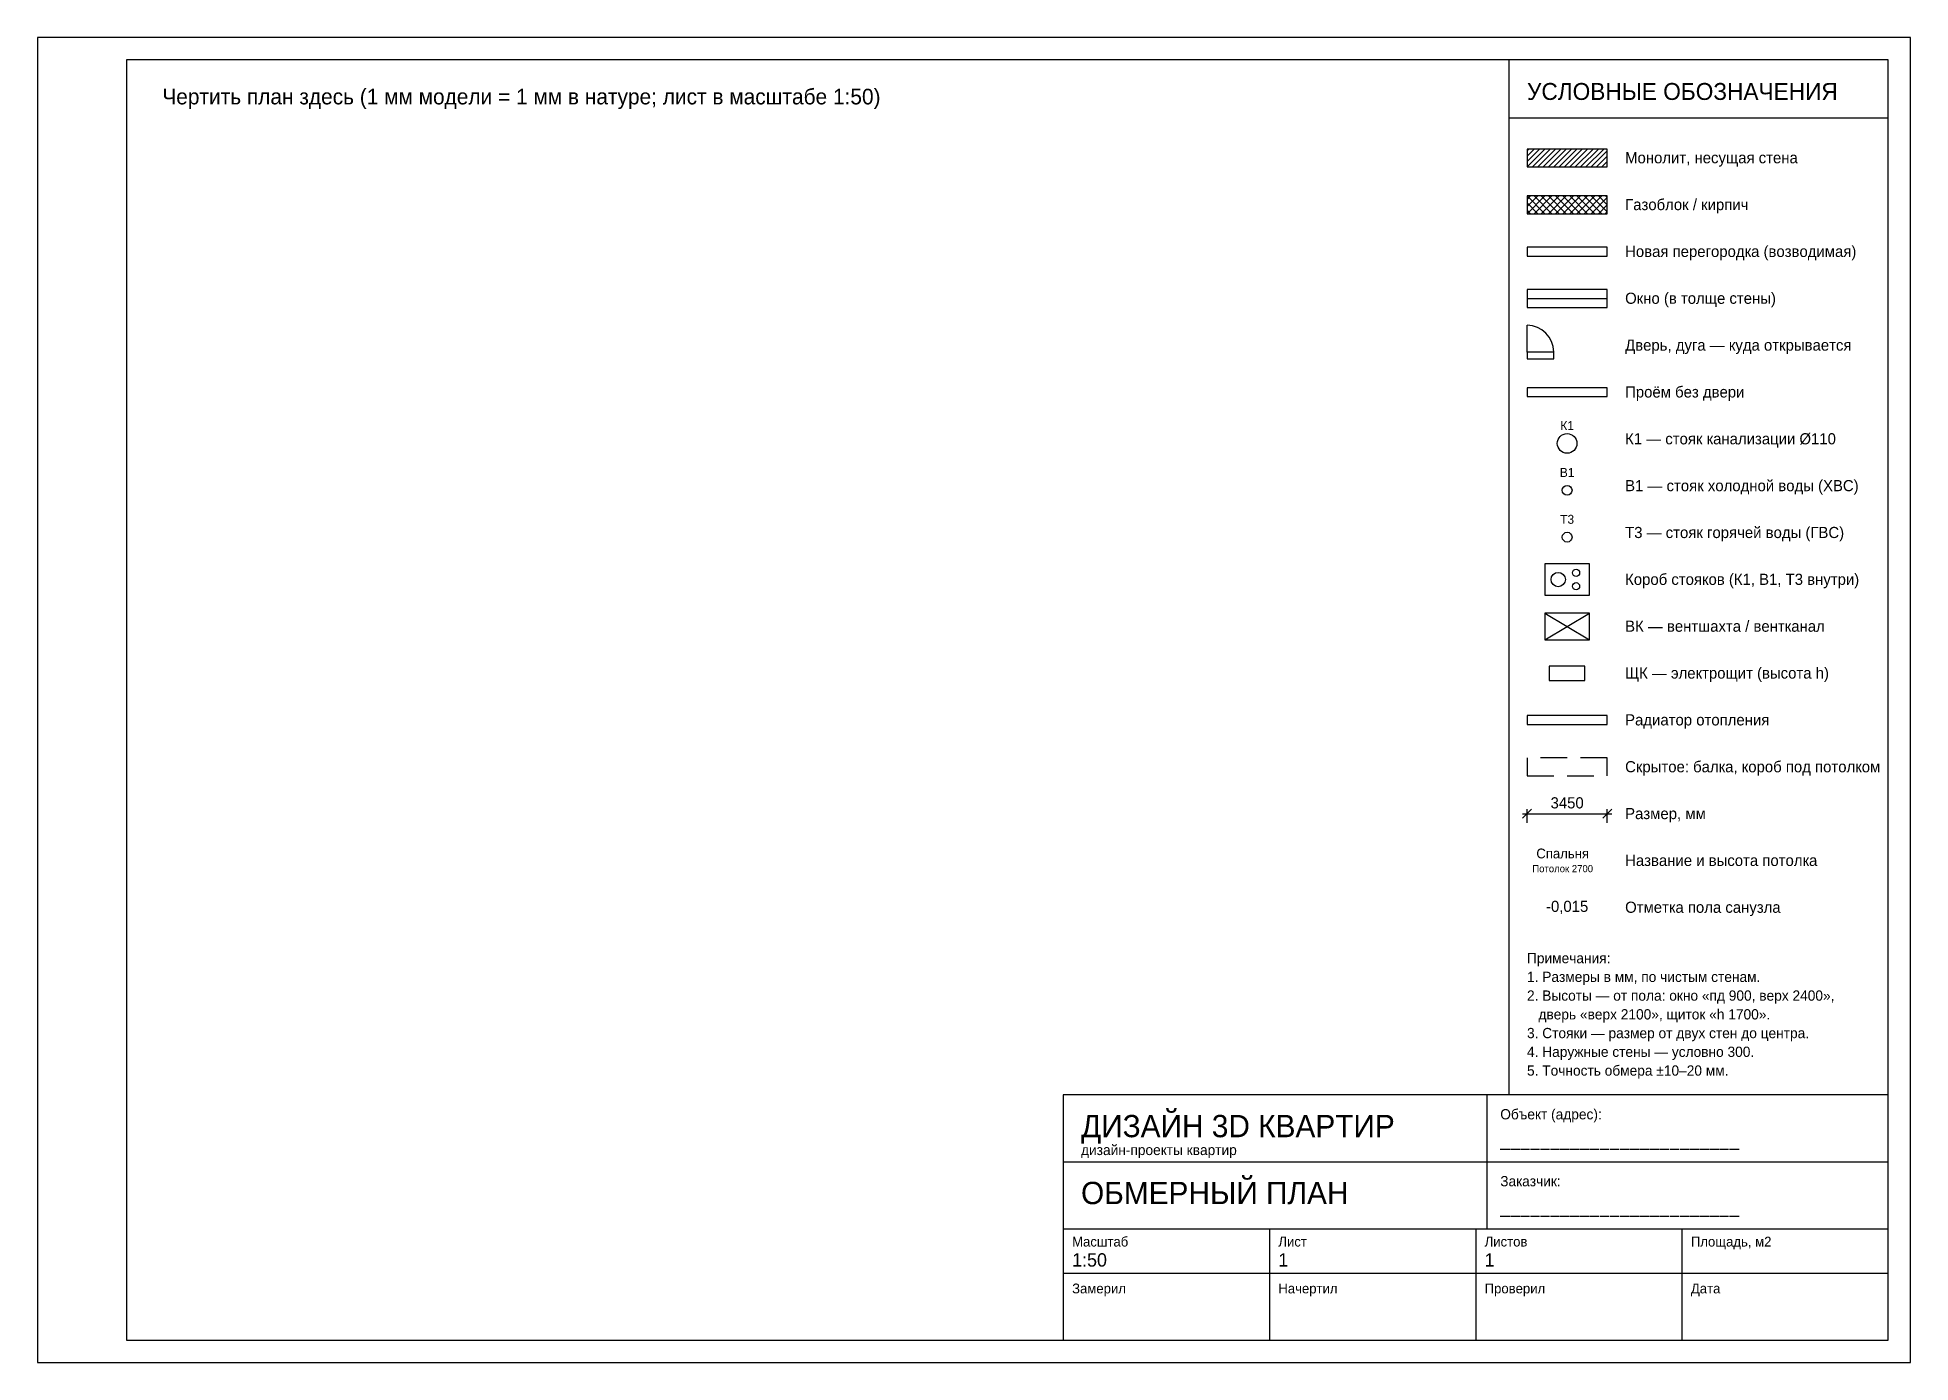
# Model space of a CAD drawing. Extents: x 0 to 21000, y 0 to 14850.
import ezdxf
from ezdxf.enums import TextEntityAlignment as Align

# ---------------------------------------------------------------- set-up
doc = ezdxf.new("R2010")
doc.units = 0
doc.linetypes.add('DASHED', pattern=[450, 300, -150])
for name, color, linetype in [('ВЕНТ', 8, 'CONTINUOUS'), ('ГАЗОБЛОК', 30, 'CONTINUOUS'), ('ДВЕРИ', 6, 'CONTINUOUS'), ('ОКНА', 5, 'CONTINUOUS'), ('ПЕРЕГОРОДКИ', 3, 'CONTINUOUS'), ('ПОМЕЩЕНИЯ', 2, 'CONTINUOUS'), ('РАДИАТОРЫ', 30, 'CONTINUOUS'), ('РАЗМЕРЫ', 3, 'CONTINUOUS'), ('РАМКА', 7, 'CONTINUOUS'), ('СКРЫТОЕ', 8, 'DASHED'), ('СТЕНЫ', 7, 'CONTINUOUS'), ('СТОЯКИ', 4, 'CONTINUOUS'), ('ЩИТОК', 1, 'CONTINUOUS')]:
    doc.layers.add(name, color=color, linetype=linetype)

msp = doc.modelspace()

# ---------------------------------------------------------------- linework, layer by layer
at = {"layer": 'ВЕНТ'}
for p, q in [((16900, 8100), (17400, 8400)), ((16900, 8400), (17400, 8100))]:
    msp.add_line(p, q, dxfattribs=at)
msp.add_lwpolyline([(16900, 8100), (17400, 8100), (17400, 8400), (16900, 8400)], close=True, dxfattribs=at)
at = {"layer": 'ГАЗОБЛОК'}
for p, q in [((16700, 13035), (16740, 13075)), ((16700, 12955), (16820, 13075)), ((16700, 12875), (16900, 13075)), ((16700, 13075), (16900, 12875)), ((16780, 12875), (16980, 13075)), ((16780, 13075), (16980, 12875)), ((16860, 12875), (17060, 13075)), ((16860, 13075), (17060, 12875)), ((16940, 12875), (17140, 13075)), ((16940, 13075), (17140, 12875)), ((17020, 12875), (17220, 13075)), ((17020, 13075), (17220, 12875)), ((17100, 12875), (17300, 13075)), ((17100, 13075), (17300, 12875)), ((17180, 12875), (17380, 13075)), ((17180, 13075), (17380, 12875)), ((17260, 12875), (17460, 13075)), ((17260, 13075), (17460, 12875)), ((17340, 12875), (17540, 13075)), ((17340, 13075), (17540, 12875)), ((17420, 13075), (17600, 12895)), ((17420, 12875), (17600, 13055)), ((17500, 13075), (17600, 12975)), ((17580, 13075), (17600, 13055)), ((16700, 12995), (16820, 12875)), ((16700, 12915), (16740, 12875)), ((17500, 12875), (17600, 12975)), ((17580, 12875), (17600, 12895))]:
    msp.add_line(p, q, dxfattribs=at)
msp.add_lwpolyline([(16700, 12875), (17600, 12875), (17600, 13075), (16700, 13075)], close=True, dxfattribs=at)
at = {"layer": 'ДВЕРИ'}
msp.add_line((16700, 11325), (16700, 11625), dxfattribs=at)
for points in [[(16700, 11250), (17000, 11250), (17000, 11325), (16700, 11325)], [(16700, 10825), (17600, 10825), (17600, 10925), (16700, 10925)]]:
    msp.add_lwpolyline(points, close=True, dxfattribs=at)
msp.add_arc((16700, 11325), 300, 0, 90, dxfattribs=at)
at = {"layer": 'ОКНА'}
msp.add_line((16700, 11925), (17600, 11925), dxfattribs=at)
msp.add_lwpolyline([(16700, 11825), (17600, 11825), (17600, 12025), (16700, 12025)], close=True, dxfattribs=at)
at = {"layer": 'ПЕРЕГОРОДКИ'}
msp.add_lwpolyline([(16700, 12400), (17600, 12400), (17600, 12500), (16700, 12500)], close=True, dxfattribs=at)
at = {"layer": 'РАДИАТОРЫ'}
msp.add_lwpolyline([(16700, 7150), (17600, 7150), (17600, 7250), (16700, 7250)], close=True, dxfattribs=at)
at = {"layer": 'РАЗМЕРЫ'}
for p, q in [((16650, 6100), (16750, 6200)), ((16650, 6150), (17650, 6150)), ((16700, 6050), (16700, 6200)), ((17550, 6100), (17650, 6200)), ((17600, 6050), (17600, 6200))]:
    msp.add_line(p, q, dxfattribs=at)
at = {"layer": 'РАМКА'}
for p, q in [((16500, 3000), (16500, 14600)), ((16500, 13950), (20750, 13950)), ((16250, 3000), (16250, 2250)), ((11500, 2250), (20750, 2250)), ((16250, 2250), (16250, 1500)), ((11500, 1500), (20750, 1500)), ((13812.5, 1500), (13812.5, 1000)), ((16125, 1500), (16125, 1000)), ((18437.5, 1500), (18437.5, 1000)), ((11500, 1000), (20750, 1000)), ((13812.5, 1000), (13812.5, 250)), ((16125, 1000), (16125, 250)), ((18437.5, 1000), (18437.5, 250))]:
    msp.add_line(p, q, dxfattribs=at)
for points in [[(0, 0), (21000, 0), (21000, 14850), (0, 14850)], [(1000, 250), (20750, 250), (20750, 14600), (1000, 14600)], [(11500, 250), (20750, 250), (20750, 3000), (11500, 3000)]]:
    msp.add_lwpolyline(points, close=True, dxfattribs=at)
at = {"layer": 'СКРЫТОЕ', "linetype": 'DASHED'}
msp.add_lwpolyline([(16700, 6575), (17600, 6575), (17600, 6775), (16700, 6775)], close=True, dxfattribs=at)
at = {"layer": 'СТЕНЫ'}
for p, q in [((16700, 13580), (16720, 13600)), ((16700, 13520), (16780, 13600)), ((16700, 13460), (16840, 13600)), ((16700, 13400), (16900, 13600)), ((16760, 13400), (16960, 13600)), ((16820, 13400), (17020, 13600)), ((16880, 13400), (17080, 13600)), ((16940, 13400), (17140, 13600)), ((17000, 13400), (17200, 13600)), ((17060, 13400), (17260, 13600)), ((17120, 13400), (17320, 13600)), ((17180, 13400), (17380, 13600)), ((17240, 13400), (17440, 13600)), ((17300, 13400), (17500, 13600)), ((17360, 13400), (17560, 13600)), ((17420, 13400), (17600, 13580)), ((17480, 13400), (17600, 13520)), ((17540, 13400), (17600, 13460))]:
    msp.add_line(p, q, dxfattribs=at)
msp.add_lwpolyline([(16700, 13400), (17600, 13400), (17600, 13600), (16700, 13600)], close=True, dxfattribs=at)
at = {"layer": 'СТОЯКИ'}
msp.add_lwpolyline([(16900, 8600), (17400, 8600), (17400, 8950), (16900, 8950)], close=True, dxfattribs=at)
for centre, radius in [((17150, 10300), 110), ((17150, 9775), 55), ((17150, 9250), 55), ((17050, 8775), 80), ((17250, 8850), 40), ((17250, 8700), 40)]:
    msp.add_circle(centre, radius, dxfattribs=at)
at = {"layer": 'ЩИТОК'}
msp.add_lwpolyline([(16950, 7645), (17350, 7645), (17350, 7805), (16950, 7805)], close=True, dxfattribs=at)

# ---------------------------------------------------------------- texts
at = {"layer": 'ПОМЕЩЕНИЯ'}
for s, height, p in [('Спальня', 110, (17100, 5650)), ('Потолок 2700', 80, (17100, 5495)), ('-0,015', 125, (17150, 5050))]:
    msp.add_text(s, height=height, dxfattribs=at).set_placement(p, align=Align.CENTER)
at = {"layer": 'РАЗМЕРЫ'}
msp.add_text('3450', height=125, dxfattribs=at).set_placement((17150, 6210), align=Align.CENTER)
at = {"layer": 'РАМКА'}
for s, height, p in [('Чертить план здесь (1 мм модели = 1 мм в натуре; лист в масштабе 1:50)', 175, (1400, 14100)), ('УСЛОВНЫЕ ОБОЗНАЧЕНИЯ', 190, (16700, 14150)), ('Монолит, несущая стена', 125, (17800, 13440)), ('Газоблок / кирпич', 125, (17800, 12915)), ('Новая перегородка (возводимая)', 125, (17800, 12390)), ('Окно (в толще стены)', 125, (17800, 11865)), ('Дверь, дуга — куда открывается', 125, (17800, 11340)), ('Проём без двери', 125, (17800, 10815)), ('К1 — стояк канализации %%c110', 125, (17800, 10290)), ('В1 — стояк холодной воды (ХВС)', 125, (17800, 9765)), ('Т3 — стояк горячей воды (ГВС)', 125, (17800, 9240)), ('Короб стояков (К1, В1, Т3 внутри)', 125, (17800, 8715)), ('ВК — вентшахта / вентканал', 125, (17800, 8190)), ('ЩК — электрощит (высота h)', 125, (17800, 7665)), ('Радиатор отопления', 125, (17800, 7140)), ('Скрытое: балка, короб под потолком', 125, (17800, 6615)), ('Размер, мм', 125, (17800, 6090)), ('Название и высота потолка', 125, (17800, 5565)), ('Отметка пола санузла', 125, (17800, 5040)), ('Примечания:', 115, (16700, 4475)), ('1. Размеры в мм, по чистым стенам.', 115, (16700, 4265)), ('2. Высоты — от пола: окно «пд 900, верх 2400»,', 115, (16700, 4055)), ('   дверь «верх 2100», щиток «h 1700».', 115, (16700, 3845)), ('3. Стояки — размер от двух стен до центра.', 115, (16700, 3635)), ('4. Наружные стены — условно 300.', 115, (16700, 3425)), ('5. Точность обмера ±10–20 мм.', 115, (16700, 3215)), ('ДИЗАЙН 3D КВАРТИР', 250, (11700, 2525)), ('Объект (адрес):', 115, (16400, 2725)), ('дизайн-проекты квартир', 115, (11700, 2325)), ('________________________', 150, (16400, 2425)), ('ОБМЕРНЫЙ ПЛАН', 250, (11700, 1775)), ('Заказчик:', 115, (16400, 1975)), ('________________________', 150, (16400, 1675)), ('Масштаб', 110, (11600, 1300)), ('Лист', 110, (13912.5, 1300)), ('Листов', 110, (16225, 1300)), ('Площадь, м2', 110, (18537.5, 1300)), ('1:50', 150, (11600, 1075)), ('1', 150, (13912.5, 1075)), ('1', 150, (16225, 1075)), ('Замерил', 110, (11600, 775)), ('Начертил', 110, (13912.5, 775)), ('Проверил', 110, (16225, 775)), ('Дата', 110, (18537.5, 775))]:
    msp.add_text(s, height=height, dxfattribs=at).set_placement(p)
at = {"layer": 'СТОЯКИ'}
for s, p in [('К1', (17150, 10450)), ('В1', (17150, 9925)), ('Т3', (17150, 9400))]:
    msp.add_text(s, height=100, dxfattribs=at).set_placement(p, align=Align.CENTER)

doc.saveas('drawing.dxf')
